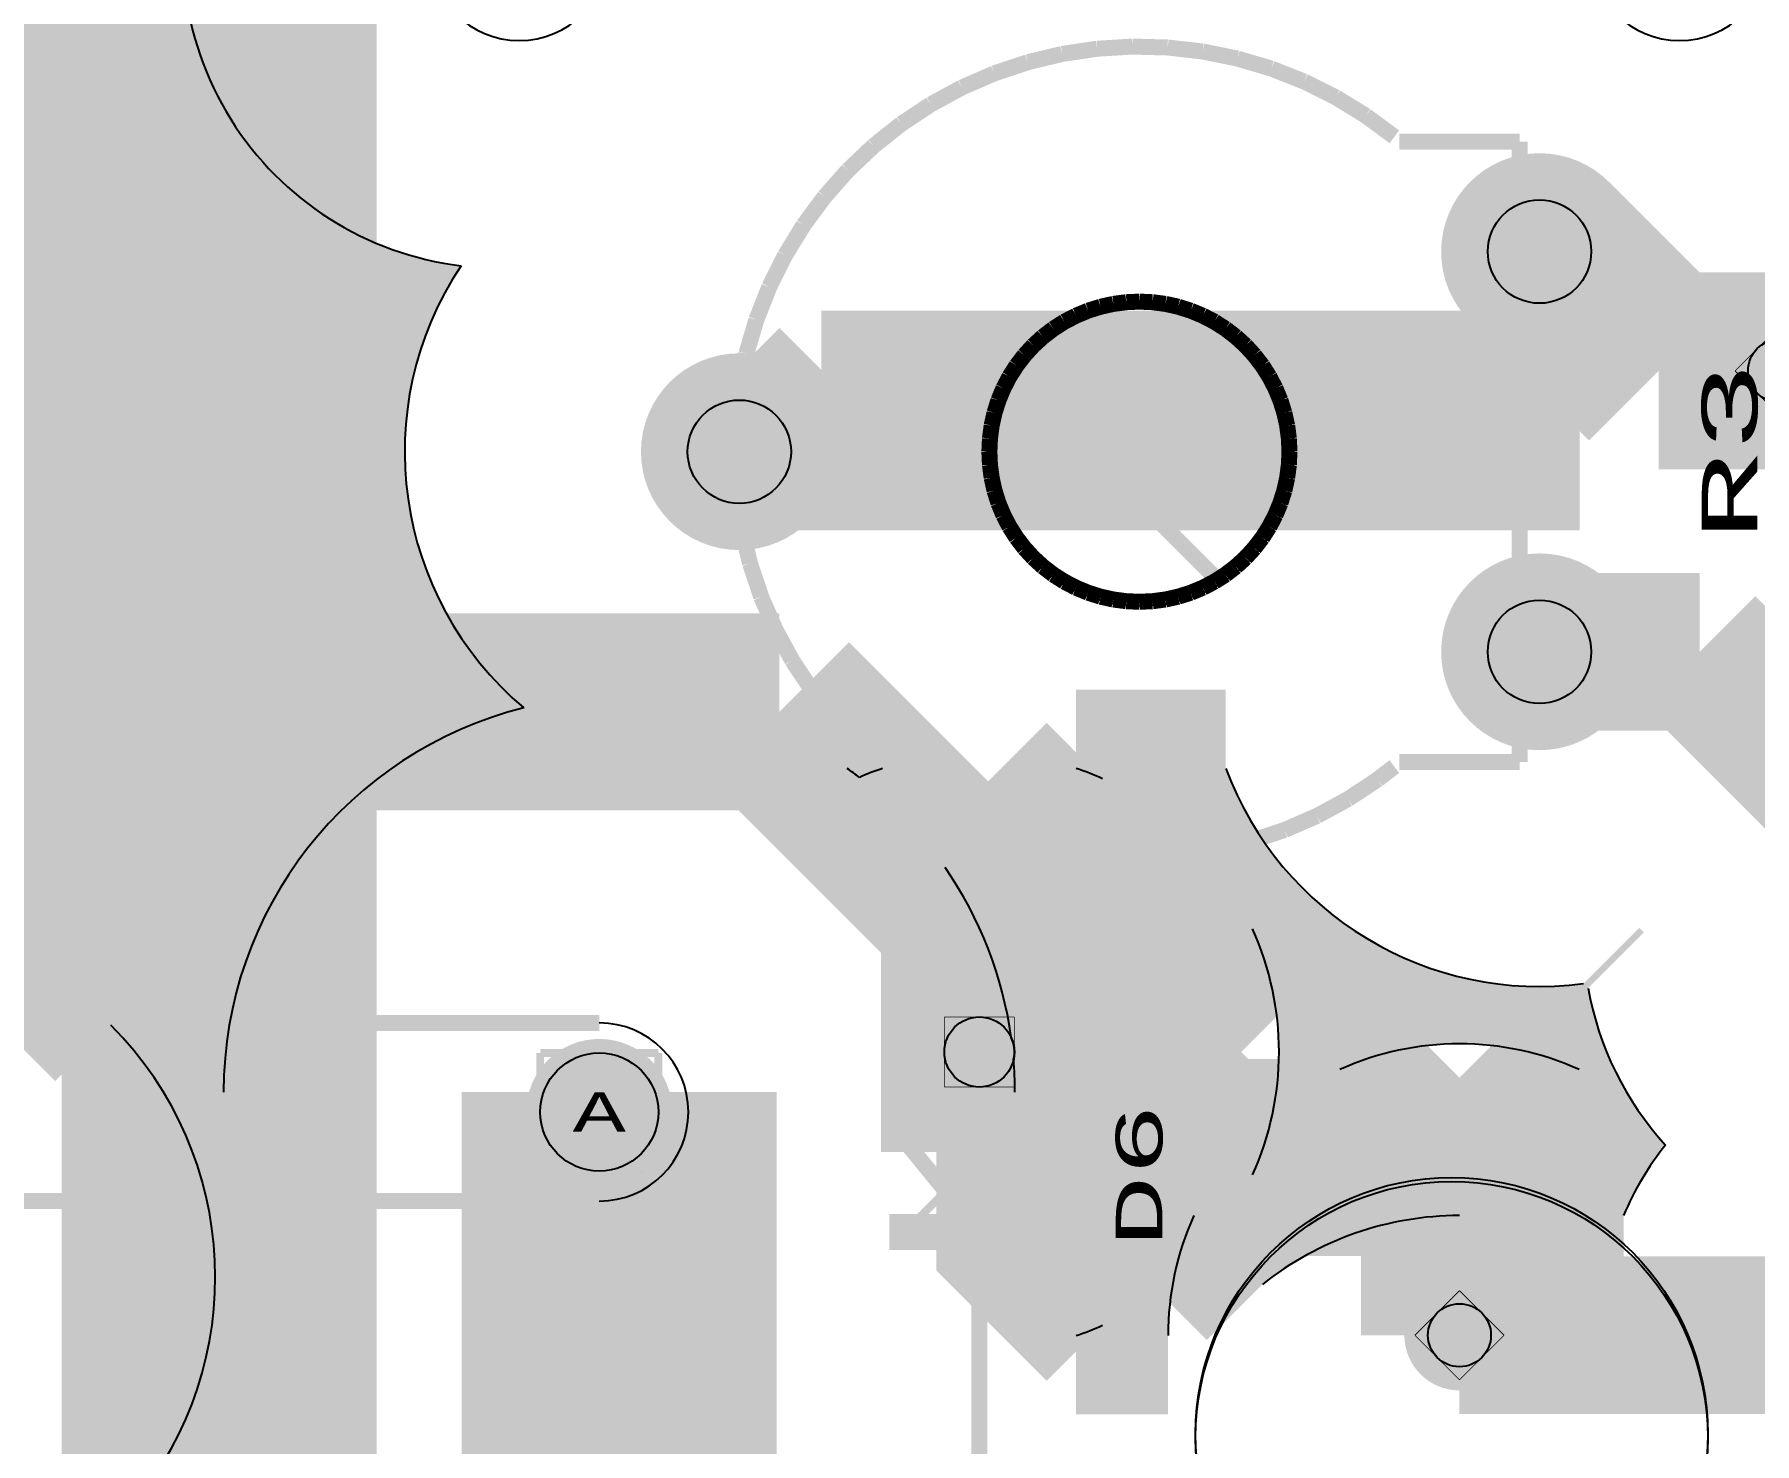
# Model space of a CAD drawing. Extents: x -3 to 268, y -4 to 76.
# Drawn here: x 20.51 to 42.35, y 28.56 to 46.45 of the extents above; entities that cross this region are included whole.
import ezdxf
from ezdxf.enums import TextEntityAlignment as Align

# ---------------------------------------------------------------- set-up
doc = ezdxf.new("R2010")
doc.units = 0
for name, color, linetype in [('3D_INFO_TOP', 1, 'CONTINUOUS'), ('COPPER_BOTTOM', 3, 'CONTINUOUS'), ('COPPER_TOP', 1, 'CONTINUOUS'), ('DRILL', 255, 'CONTINUOUS'), ('DRILL_SYMBOLS', 255, 'CONTINUOUS'), ('SILKSCREEN_TOP', 4, 'CONTINUOUS'), ('SOLDER_MASK_BOTTOM', 212, 'CONTINUOUS'), ('SOLDER_MASK_TOP', 200, 'CONTINUOUS')]:
    doc.layers.add(name, color=color, linetype=linetype)
doc.styles.add('MONOTxtStyle', font='monotxt')

msp = doc.modelspace()

# ---------------------------------------------------------------- hatches: boundary and pattern name
at = {"layer": 'COPPER_BOTTOM'}
h = msp.add_hatch(color=3, dxfattribs=at)
edge = h.paths.add_edge_path()
edge.add_line((17.121773, 40.204), (17.121773, 45.212))
edge.add_arc((12.6, 45.212), 4.521773, 0, 89.39211)
edge.add_arc((10.1331, 52.8689), 4.019354, 308.732923, 340.122653)
edge.add_arc((12.6731, 55.588898), 4.270563, 286.877979, 306.271863)
edge.add_arc((19.16, 52.832), 4.019354, 189.828621, 270)
edge.add_line((19.16, 48.812646), (22.617722, 48.812646))
edge.add_arc((26.416, 47.498), 4.019354, 160.908426, 263.066546)
edge.add_arc((29.464, 41.148), 4.248918, 146.258643, 229.937248)
edge.add_arc((27.94, 33.02), 5.024192, 103.944214, 180)
edge.add_line((22.915808, 33.02), (22.915808, 24.316983))
edge.add_arc((22.86, 23.876), 0.4445, 82.787348, 96.488087)
edge.add_line((22.809773, 24.317653), (22.809773, 24.892))
edge.add_arc((18.288, 24.892), 4.521773, 0, 39.710513)
edge.add_arc((18.287998, 30.670001), 4.521773, 320.289521, 45)
edge.add_line((21.485375, 33.867377), (19.719707, 35.633045))
edge.add_arc((15.916, 33.188), 4.521773, 32.733139, 84.39963)
edge.add_arc((12.6, 40.204), 4.521773, 326.194389, 0)
h = msp.add_hatch(color=256, dxfattribs=at)
edge = h.paths.add_edge_path()
edge.add_arc((39.624, 43.688), 1.248918, 0, 360)
edge = h.paths.add_edge_path()
edge.add_arc((39.624, 43.688), 0.656209, 0, 360)
h = msp.add_hatch(color=256, dxfattribs=at)
edge = h.paths.add_edge_path()
edge.add_arc((42.672, 42.174), 0.7, 0, 360)
edge = h.paths.add_edge_path()
edge.add_arc((42.672, 42.174), 0.4, 0, 360)
h = msp.add_hatch(color=256, dxfattribs=at)
edge = h.paths.add_edge_path()
edge.add_arc((29.464, 41.148), 1.248918, 0, 360)
edge = h.paths.add_edge_path()
edge.add_arc((29.464, 41.148), 0.656209, 0, 360)
h = msp.add_hatch(color=256, dxfattribs=at)
edge = h.paths.add_edge_path()
edge.add_arc((39.624, 38.608), 1.248918, 0, 360)
edge = h.paths.add_edge_path()
edge.add_arc((39.624, 38.608), 0.656209, 0, 360)
h = msp.add_hatch(color=3, dxfattribs=at)
edge = h.paths.add_edge_path()
edge.add_arc((32.512, 33.528), 3.804418, 108.837513, 113.612281)
edge.add_arc((27.94, 33.02), 5.024192, 52.649009, 54.816475)
edge.add_arc((29.464, 41.148), 4.248918, 288.823441, 288.920185)
edge.add_line((30.841715, 37.128646), (31.283609, 37.128646))
h = msp.add_hatch(color=3, dxfattribs=at)
edge = h.paths.add_edge_path()
edge.add_arc((44.196, 29.972), 3.804418, 141.38095, 157.116939)
edge.add_line((40.690988, 31.451354), (38.609228, 31.451354))
edge.add_arc((38.607999, 27.432), 4.019354, 89.982489, 128.489848)
edge.add_line((36.10645, 30.578023), (35.233963, 31.45051))
edge.add_arc((38.608, 29.932), 3.7, 155.769528, 180.071945)
edge.add_line((34.908003, 29.927354), (33.740391, 29.927354))
edge.add_arc((32.512, 33.528), 3.804418, 288.837513, 294.230467)
edge.add_line((34.073364, 30.058744), (32.964192, 31.167915))
edge.add_line((32.964192, 31.167915), (32.964192, 33.02))
edge.add_arc((27.94, 33.02), 5.024192, 0, 4.752024)
edge.add_arc((32.512, 33.528), 0.4445, 348.084058, 24.596326)
edge.add_arc((27.94, 33.02), 5.024192, 7.928359, 34.570636)
edge.add_line((32.077057, 35.870836), (32.512, 35.435893))
edge.add_line((32.512, 35.435893), (34.073364, 36.997256))
edge.add_arc((32.512, 33.528), 3.804418, 65.769533, 71.162487)
edge.add_line((33.740391, 37.128646), (35.640934, 37.128646))
edge.add_arc((39.624, 38.608), 4.248918, 200.375543, 277.569039)
edge.add_line((40.183671, 34.396103), (40.240308, 34.339466))
edge.add_arc((44.196, 35.052), 4.019354, 190.211113, 222.308428)
edge = h.paths.add_edge_path()
edge.add_line((35.981256, 35.089364), (34.419893, 33.528))
edge.add_line((34.419893, 33.528), (35.981256, 31.966636))
edge.add_arc((32.512, 33.528), 3.804418, 335.769533, 24.230467)
edge = h.paths.add_edge_path()
edge.add_line((37.08949, 33.306037), (38.608, 31.787527))
edge.add_line((38.608, 31.787527), (40.12651, 33.306037))
edge.add_arc((38.608, 29.932), 3.7, 65.769528, 114.230472)
h = msp.add_hatch(color=256, dxfattribs=at)
edge = h.paths.add_edge_path()
edge.add_arc((32.512, 33.528), 0.804418, 0, 360)
edge = h.paths.add_edge_path()
edge.add_arc((32.512, 33.528), 0.4445, 0, 360)
msp.add_hatch(color=256, dxfattribs=at).paths.add_polyline_path([(28.6138, 32.766), (28.609332, 32.85694), (28.595972, 32.947004), (28.573849, 33.035326), (28.543175, 33.121053), (28.504246, 33.203361), (28.457437, 33.281458), (28.403199, 33.35459), (28.342054, 33.422054), (28.27459, 33.483199), (28.201458, 33.537437), (28.123361, 33.584246), (28.041053, 33.623175), (27.955326, 33.653849), (27.867004, 33.675972), (27.77694, 33.689332), (27.686, 33.6938), (27.59506, 33.689332), (27.504996, 33.675972), (27.416674, 33.653849), (27.330947, 33.623175), (27.248639, 33.584246), (27.170542, 33.537437), (27.09741, 33.483199), (27.029946, 33.422054), (26.968801, 33.35459), (26.914563, 33.281458), (26.867754, 33.203361), (26.828825, 33.121053), (26.798151, 33.035326), (26.776028, 32.947004), (26.762668, 32.85694), (26.7582, 32.766), (26.762668, 32.67506), (26.776028, 32.584996), (26.798151, 32.496674), (26.828825, 32.410947), (26.867754, 32.328639), (26.914563, 32.250542), (26.968801, 32.17741), (27.029946, 32.109946), (27.09741, 32.048801), (27.170542, 31.994563), (27.248639, 31.947754), (27.330947, 31.908825), (27.416674, 31.878151), (27.504996, 31.856028), (27.59506, 31.842668), (27.686, 31.8382), (27.686, 32.016), (27.612488, 32.019612), (27.539683, 32.030412), (27.468287, 32.048295), (27.398988, 32.073091), (27.332453, 32.10456), (27.269323, 32.142398), (27.210206, 32.186243), (27.15567, 32.23567), (27.106243, 32.290206), (27.062398, 32.349323), (27.02456, 32.412453), (26.993091, 32.478988), (26.968295, 32.548287), (26.950412, 32.619683), (26.939612, 32.692488), (26.936, 32.766), (26.939612, 32.839512), (26.950412, 32.912317), (26.968295, 32.983713), (26.993091, 33.053012), (27.02456, 33.119547), (27.062398, 33.182677), (27.106243, 33.241794), (27.15567, 33.29633), (27.210206, 33.345757), (27.269323, 33.389602), (27.332453, 33.42744), (27.398988, 33.458909), (27.468287, 33.483705), (27.539683, 33.501588), (27.612488, 33.512388), (27.686, 33.516), (27.759512, 33.512388), (27.832317, 33.501588), (27.903713, 33.483705), (27.973012, 33.458909), (28.039547, 33.42744), (28.102677, 33.389602), (28.161794, 33.345757), (28.21633, 33.29633), (28.265757, 33.241794), (28.309602, 33.182677), (28.34744, 33.119547), (28.378909, 33.053012), (28.403705, 32.983713), (28.421588, 32.912317), (28.432388, 32.839512), (28.436, 32.766), (28.432388, 32.692488), (28.421588, 32.619683), (28.403705, 32.548287), (28.378909, 32.478988), (28.34744, 32.412453), (28.309602, 32.349323), (28.265757, 32.290206), (28.21633, 32.23567), (28.161794, 32.186243), (28.102677, 32.142398), (28.039547, 32.10456), (27.973012, 32.073091), (27.903713, 32.048295), (27.832317, 32.030412), (27.759512, 32.019612), (27.686, 32.016), (27.686, 31.8382), (27.77694, 31.842668), (27.867004, 31.856028), (27.955326, 31.878151), (28.041053, 31.908825), (28.123361, 31.947754), (28.201458, 31.994563), (28.27459, 32.048801), (28.342054, 32.109946), (28.403199, 32.17741), (28.457437, 32.250542), (28.504246, 32.328639), (28.543175, 32.410947), (28.573849, 32.496674), (28.595972, 32.584996), (28.609332, 32.67506)])
h = msp.add_hatch(color=256, dxfattribs=at)
edge = h.paths.add_edge_path()
edge.add_arc((38.608, 29.932), 0.7, 0, 360)
edge = h.paths.add_edge_path()
edge.add_arc((38.608, 29.932), 0.4, 0, 360)
at = {"layer": 'COPPER_TOP'}
h = msp.add_hatch(color=256, dxfattribs=at)
edge = h.paths.add_edge_path()
edge.add_arc((39.624, 43.688), 1.248918, 0, 360)
edge = h.paths.add_edge_path()
edge.add_arc((39.624, 43.688), 0.656209, 0, 360)
h = msp.add_hatch(color=256, dxfattribs=at)
h.paths.add_polyline_path([(41.972, 41.474), (41.972, 42.874), (43.372, 42.874), (43.372, 41.474)])
edge = h.paths.add_edge_path()
edge.add_arc((42.672, 42.174), 0.4, 0, 360)
h = msp.add_hatch(color=256, dxfattribs=at)
edge = h.paths.add_edge_path()
edge.add_arc((29.464, 41.148), 1.248918, 0, 360)
edge = h.paths.add_edge_path()
edge.add_arc((29.464, 41.148), 0.656209, 0, 360)
h = msp.add_hatch(color=256, dxfattribs=at)
edge = h.paths.add_edge_path()
edge.add_arc((39.624, 38.608), 1.248918, 0, 360)
edge = h.paths.add_edge_path()
edge.add_arc((39.624, 38.608), 0.656209, 0, 360)
h = msp.add_hatch(color=256, dxfattribs=at)
edge = h.paths.add_edge_path()
edge.add_arc((32.512, 33.528), 0.804418, 0, 360)
edge = h.paths.add_edge_path()
edge.add_arc((32.512, 33.528), 0.4445, 0, 360)
msp.add_hatch(color=256, dxfattribs=at).paths.add_polyline_path([(28.6138, 32.766), (28.609332, 32.85694), (28.595972, 32.947004), (28.573849, 33.035326), (28.543175, 33.121053), (28.504246, 33.203361), (28.457437, 33.281458), (28.403199, 33.35459), (28.342054, 33.422054), (28.27459, 33.483199), (28.201458, 33.537437), (28.123361, 33.584246), (28.041053, 33.623175), (27.955326, 33.653849), (27.867004, 33.675972), (27.77694, 33.689332), (27.686, 33.6938), (27.59506, 33.689332), (27.504996, 33.675972), (27.416674, 33.653849), (27.330947, 33.623175), (27.248639, 33.584246), (27.170542, 33.537437), (27.09741, 33.483199), (27.029946, 33.422054), (26.968801, 33.35459), (26.914563, 33.281458), (26.867754, 33.203361), (26.828825, 33.121053), (26.798151, 33.035326), (26.776028, 32.947004), (26.762668, 32.85694), (26.7582, 32.766), (26.762668, 32.67506), (26.776028, 32.584996), (26.798151, 32.496674), (26.828825, 32.410947), (26.867754, 32.328639), (26.914563, 32.250542), (26.968801, 32.17741), (27.029946, 32.109946), (27.09741, 32.048801), (27.170542, 31.994563), (27.248639, 31.947754), (27.330947, 31.908825), (27.416674, 31.878151), (27.504996, 31.856028), (27.59506, 31.842668), (27.686, 31.8382), (27.686, 32.016), (27.612488, 32.019612), (27.539683, 32.030412), (27.468287, 32.048295), (27.398988, 32.073091), (27.332453, 32.10456), (27.269323, 32.142398), (27.210206, 32.186243), (27.15567, 32.23567), (27.106243, 32.290206), (27.062398, 32.349323), (27.02456, 32.412453), (26.993091, 32.478988), (26.968295, 32.548287), (26.950412, 32.619683), (26.939612, 32.692488), (26.936, 32.766), (26.939612, 32.839512), (26.950412, 32.912317), (26.968295, 32.983713), (26.993091, 33.053012), (27.02456, 33.119547), (27.062398, 33.182677), (27.106243, 33.241794), (27.15567, 33.29633), (27.210206, 33.345757), (27.269323, 33.389602), (27.332453, 33.42744), (27.398988, 33.458909), (27.468287, 33.483705), (27.539683, 33.501588), (27.612488, 33.512388), (27.686, 33.516), (27.759512, 33.512388), (27.832317, 33.501588), (27.903713, 33.483705), (27.973012, 33.458909), (28.039547, 33.42744), (28.102677, 33.389602), (28.161794, 33.345757), (28.21633, 33.29633), (28.265757, 33.241794), (28.309602, 33.182677), (28.34744, 33.119547), (28.378909, 33.053012), (28.403705, 32.983713), (28.421588, 32.912317), (28.432388, 32.839512), (28.436, 32.766), (28.432388, 32.692488), (28.421588, 32.619683), (28.403705, 32.548287), (28.378909, 32.478988), (28.34744, 32.412453), (28.309602, 32.349323), (28.265757, 32.290206), (28.21633, 32.23567), (28.161794, 32.186243), (28.102677, 32.142398), (28.039547, 32.10456), (27.973012, 32.073091), (27.903713, 32.048295), (27.832317, 32.030412), (27.759512, 32.019612), (27.686, 32.016), (27.686, 31.8382), (27.77694, 31.842668), (27.867004, 31.856028), (27.955326, 31.878151), (28.041053, 31.908825), (28.123361, 31.947754), (28.201458, 31.994563), (28.27459, 32.048801), (28.342054, 32.109946), (28.403199, 32.17741), (28.457437, 32.250542), (28.504246, 32.328639), (28.543175, 32.410947), (28.573849, 32.496674), (28.595972, 32.584996), (28.609332, 32.67506)])
h = msp.add_hatch(color=256, dxfattribs=at)
edge = h.paths.add_edge_path()
edge.add_arc((38.608, 29.932), 0.7, 0, 360)
edge = h.paths.add_edge_path()
edge.add_arc((38.608, 29.932), 0.4, 0, 360)
at = {"layer": 'DRILL'}
h = msp.add_hatch(color=255, dxfattribs=at)
edge = h.paths.add_edge_path()
edge.add_arc((39.624, 43.688), 0.656209, 0, 360)
h = msp.add_hatch(color=255, dxfattribs=at)
edge = h.paths.add_edge_path()
edge.add_arc((42.672, 42.174), 0.4, 0, 360)
h = msp.add_hatch(color=255, dxfattribs=at)
edge = h.paths.add_edge_path()
edge.add_arc((29.464, 41.148), 0.656209, 0, 360)
h = msp.add_hatch(color=255, dxfattribs=at)
edge = h.paths.add_edge_path()
edge.add_arc((39.624, 38.608), 0.656209, 0, 360)
h = msp.add_hatch(color=255, dxfattribs=at)
edge = h.paths.add_edge_path()
edge.add_arc((32.512, 33.528), 0.4445, 0, 360)
h = msp.add_hatch(color=255, dxfattribs=at)
edge = h.paths.add_edge_path()
edge.add_arc((27.686, 32.766), 0.75, 0, 360)
h = msp.add_hatch(color=255, dxfattribs=at)
edge = h.paths.add_edge_path()
edge.add_arc((38.608, 29.932), 0.4, 0, 360)
at = {"layer": 'SOLDER_MASK_BOTTOM'}
h = msp.add_hatch(color=256, dxfattribs=at)
edge = h.paths.add_edge_path()
edge.add_arc((39.624, 43.688), 1.248918, 0, 360)
edge = h.paths.add_edge_path()
edge.add_arc((39.624, 43.688), 0.656209, 0, 360)
h = msp.add_hatch(color=256, dxfattribs=at)
edge = h.paths.add_edge_path()
edge.add_arc((42.672, 42.174), 0.7, 0, 360)
edge = h.paths.add_edge_path()
edge.add_arc((42.672, 42.174), 0.4, 0, 360)
h = msp.add_hatch(color=256, dxfattribs=at)
edge = h.paths.add_edge_path()
edge.add_arc((29.464, 41.148), 1.248918, 0, 360)
edge = h.paths.add_edge_path()
edge.add_arc((29.464, 41.148), 0.656209, 0, 360)
h = msp.add_hatch(color=256, dxfattribs=at)
edge = h.paths.add_edge_path()
edge.add_arc((39.624, 38.608), 1.248918, 0, 360)
edge = h.paths.add_edge_path()
edge.add_arc((39.624, 38.608), 0.656209, 0, 360)
h = msp.add_hatch(color=256, dxfattribs=at)
edge = h.paths.add_edge_path()
edge.add_arc((32.512, 33.528), 0.804418, 0, 360)
edge = h.paths.add_edge_path()
edge.add_arc((32.512, 33.528), 0.4445, 0, 360)
msp.add_hatch(color=212, dxfattribs=at).paths.add_polyline_path([(28.6138, 32.766), (28.609332, 32.85694), (28.595972, 32.947004), (28.573849, 33.035326), (28.543175, 33.121053), (28.504246, 33.203361), (28.457437, 33.281458), (28.403199, 33.35459), (28.342054, 33.422054), (28.27459, 33.483199), (28.201458, 33.537437), (28.123361, 33.584246), (28.041053, 33.623175), (27.955326, 33.653849), (27.867004, 33.675972), (27.77694, 33.689332), (27.686, 33.6938), (27.59506, 33.689332), (27.504996, 33.675972), (27.416674, 33.653849), (27.330947, 33.623175), (27.248639, 33.584246), (27.170542, 33.537437), (27.09741, 33.483199), (27.029946, 33.422054), (26.968801, 33.35459), (26.914563, 33.281458), (26.867754, 33.203361), (26.828825, 33.121053), (26.798151, 33.035326), (26.776028, 32.947004), (26.762668, 32.85694), (26.7582, 32.766), (26.762668, 32.67506), (26.776028, 32.584996), (26.798151, 32.496674), (26.828825, 32.410947), (26.867754, 32.328639), (26.914563, 32.250542), (26.968801, 32.17741), (27.029946, 32.109946), (27.09741, 32.048801), (27.170542, 31.994563), (27.248639, 31.947754), (27.330947, 31.908825), (27.416674, 31.878151), (27.504996, 31.856028), (27.59506, 31.842668), (27.686, 31.8382), (27.686, 32.016), (27.612488, 32.019612), (27.539683, 32.030412), (27.468287, 32.048295), (27.398988, 32.073091), (27.332453, 32.10456), (27.269323, 32.142398), (27.210206, 32.186243), (27.15567, 32.23567), (27.106243, 32.290206), (27.062398, 32.349323), (27.02456, 32.412453), (26.993091, 32.478988), (26.968295, 32.548287), (26.950412, 32.619683), (26.939612, 32.692488), (26.936, 32.766), (26.939612, 32.839512), (26.950412, 32.912317), (26.968295, 32.983713), (26.993091, 33.053012), (27.02456, 33.119547), (27.062398, 33.182677), (27.106243, 33.241794), (27.15567, 33.29633), (27.210206, 33.345757), (27.269323, 33.389602), (27.332453, 33.42744), (27.398988, 33.458909), (27.468287, 33.483705), (27.539683, 33.501588), (27.612488, 33.512388), (27.686, 33.516), (27.759512, 33.512388), (27.832317, 33.501588), (27.903713, 33.483705), (27.973012, 33.458909), (28.039547, 33.42744), (28.102677, 33.389602), (28.161794, 33.345757), (28.21633, 33.29633), (28.265757, 33.241794), (28.309602, 33.182677), (28.34744, 33.119547), (28.378909, 33.053012), (28.403705, 32.983713), (28.421588, 32.912317), (28.432388, 32.839512), (28.436, 32.766), (28.432388, 32.692488), (28.421588, 32.619683), (28.403705, 32.548287), (28.378909, 32.478988), (28.34744, 32.412453), (28.309602, 32.349323), (28.265757, 32.290206), (28.21633, 32.23567), (28.161794, 32.186243), (28.102677, 32.142398), (28.039547, 32.10456), (27.973012, 32.073091), (27.903713, 32.048295), (27.832317, 32.030412), (27.759512, 32.019612), (27.686, 32.016), (27.686, 31.8382), (27.77694, 31.842668), (27.867004, 31.856028), (27.955326, 31.878151), (28.041053, 31.908825), (28.123361, 31.947754), (28.201458, 31.994563), (28.27459, 32.048801), (28.342054, 32.109946), (28.403199, 32.17741), (28.457437, 32.250542), (28.504246, 32.328639), (28.543175, 32.410947), (28.573849, 32.496674), (28.595972, 32.584996), (28.609332, 32.67506)])
h = msp.add_hatch(color=256, dxfattribs=at)
edge = h.paths.add_edge_path()
edge.add_arc((38.608, 29.932), 0.7, 0, 360)
edge = h.paths.add_edge_path()
edge.add_arc((38.608, 29.932), 0.4, 0, 360)
at = {"layer": 'SOLDER_MASK_TOP'}
h = msp.add_hatch(color=256, dxfattribs=at)
edge = h.paths.add_edge_path()
edge.add_arc((39.624, 43.688), 1.248918, 0, 360)
edge = h.paths.add_edge_path()
edge.add_arc((39.624, 43.688), 0.656209, 0, 360)
h = msp.add_hatch(color=256, dxfattribs=at)
h.paths.add_polyline_path([(41.972, 41.474), (41.972, 42.874), (43.372, 42.874), (43.372, 41.474)])
edge = h.paths.add_edge_path()
edge.add_arc((42.672, 42.174), 0.4, 0, 360)
h = msp.add_hatch(color=256, dxfattribs=at)
edge = h.paths.add_edge_path()
edge.add_arc((29.464, 41.148), 1.248918, 0, 360)
edge = h.paths.add_edge_path()
edge.add_arc((29.464, 41.148), 0.656209, 0, 360)
h = msp.add_hatch(color=256, dxfattribs=at)
edge = h.paths.add_edge_path()
edge.add_arc((39.624, 38.608), 1.248918, 0, 360)
edge = h.paths.add_edge_path()
edge.add_arc((39.624, 38.608), 0.656209, 0, 360)
h = msp.add_hatch(color=256, dxfattribs=at)
edge = h.paths.add_edge_path()
edge.add_arc((32.512, 33.528), 0.804418, 0, 360)
edge = h.paths.add_edge_path()
edge.add_arc((32.512, 33.528), 0.4445, 0, 360)
msp.add_hatch(color=200, dxfattribs=at).paths.add_polyline_path([(28.6138, 32.766), (28.609332, 32.85694), (28.595972, 32.947004), (28.573849, 33.035326), (28.543175, 33.121053), (28.504246, 33.203361), (28.457437, 33.281458), (28.403199, 33.35459), (28.342054, 33.422054), (28.27459, 33.483199), (28.201458, 33.537437), (28.123361, 33.584246), (28.041053, 33.623175), (27.955326, 33.653849), (27.867004, 33.675972), (27.77694, 33.689332), (27.686, 33.6938), (27.59506, 33.689332), (27.504996, 33.675972), (27.416674, 33.653849), (27.330947, 33.623175), (27.248639, 33.584246), (27.170542, 33.537437), (27.09741, 33.483199), (27.029946, 33.422054), (26.968801, 33.35459), (26.914563, 33.281458), (26.867754, 33.203361), (26.828825, 33.121053), (26.798151, 33.035326), (26.776028, 32.947004), (26.762668, 32.85694), (26.7582, 32.766), (26.762668, 32.67506), (26.776028, 32.584996), (26.798151, 32.496674), (26.828825, 32.410947), (26.867754, 32.328639), (26.914563, 32.250542), (26.968801, 32.17741), (27.029946, 32.109946), (27.09741, 32.048801), (27.170542, 31.994563), (27.248639, 31.947754), (27.330947, 31.908825), (27.416674, 31.878151), (27.504996, 31.856028), (27.59506, 31.842668), (27.686, 31.8382), (27.686, 32.016), (27.612488, 32.019612), (27.539683, 32.030412), (27.468287, 32.048295), (27.398988, 32.073091), (27.332453, 32.10456), (27.269323, 32.142398), (27.210206, 32.186243), (27.15567, 32.23567), (27.106243, 32.290206), (27.062398, 32.349323), (27.02456, 32.412453), (26.993091, 32.478988), (26.968295, 32.548287), (26.950412, 32.619683), (26.939612, 32.692488), (26.936, 32.766), (26.939612, 32.839512), (26.950412, 32.912317), (26.968295, 32.983713), (26.993091, 33.053012), (27.02456, 33.119547), (27.062398, 33.182677), (27.106243, 33.241794), (27.15567, 33.29633), (27.210206, 33.345757), (27.269323, 33.389602), (27.332453, 33.42744), (27.398988, 33.458909), (27.468287, 33.483705), (27.539683, 33.501588), (27.612488, 33.512388), (27.686, 33.516), (27.759512, 33.512388), (27.832317, 33.501588), (27.903713, 33.483705), (27.973012, 33.458909), (28.039547, 33.42744), (28.102677, 33.389602), (28.161794, 33.345757), (28.21633, 33.29633), (28.265757, 33.241794), (28.309602, 33.182677), (28.34744, 33.119547), (28.378909, 33.053012), (28.403705, 32.983713), (28.421588, 32.912317), (28.432388, 32.839512), (28.436, 32.766), (28.432388, 32.692488), (28.421588, 32.619683), (28.403705, 32.548287), (28.378909, 32.478988), (28.34744, 32.412453), (28.309602, 32.349323), (28.265757, 32.290206), (28.21633, 32.23567), (28.161794, 32.186243), (28.102677, 32.142398), (28.039547, 32.10456), (27.973012, 32.073091), (27.903713, 32.048295), (27.832317, 32.030412), (27.759512, 32.019612), (27.686, 32.016), (27.686, 31.8382), (27.77694, 31.842668), (27.867004, 31.856028), (27.955326, 31.878151), (28.041053, 31.908825), (28.123361, 31.947754), (28.201458, 31.994563), (28.27459, 32.048801), (28.342054, 32.109946), (28.403199, 32.17741), (28.457437, 32.250542), (28.504246, 32.328639), (28.543175, 32.410947), (28.573849, 32.496674), (28.595972, 32.584996), (28.609332, 32.67506)])
h = msp.add_hatch(color=256, dxfattribs=at)
edge = h.paths.add_edge_path()
edge.add_arc((38.608, 29.932), 0.7, 0, 360)
edge = h.paths.add_edge_path()
edge.add_arc((38.608, 29.932), 0.4, 0, 360)

# ---------------------------------------------------------------- linework, layer by layer
at = {"layer": '3D_INFO_TOP', "color": 1, "const_width": 0.1778}
for points in [[(34.006358, 46.263324), (33.562574, 46.197)], [(34.454234, 46.290717), (34.006358, 46.263324)], [(34.902793, 46.278971), (34.454234, 46.290717)], [(35.348621, 46.228175), (34.902793, 46.278971)], [(35.788326, 46.138716), (35.348621, 46.228175)], [(33.126259, 46.09225), (32.700734, 45.949872)], [(33.562574, 46.197), (33.126259, 46.09225)], [(36.21856, 46.011275), (35.788326, 46.138716)], [(36.636051, 45.846821), (36.21856, 46.011275)], [(32.700734, 45.949872), (32.289238, 45.770948)], [(37.037619, 45.646606), (36.636051, 45.846821)], [(32.289238, 45.770948), (31.894901, 45.556841)], [(37.420209, 45.412155), (37.037619, 45.646606)], [(31.894901, 45.556841), (31.520726, 45.30918)], [(37.78091, 45.14525), (37.420209, 45.412155)], [(31.520726, 45.30918), (31.16956, 45.029849)], [(31.16956, 45.029849), (30.844075, 44.720976)], [(37.846, 45.085), (39.37, 45.085)], [(39.37, 45.085), (39.37, 37.211)], [(30.844075, 44.720976), (30.546749, 44.38491)], [(30.546749, 44.38491), (30.279844, 44.024209)], [(30.279844, 44.024209), (30.045393, 43.641619)], [(30.045393, 43.641619), (29.845178, 43.240051)], [(29.845178, 43.240051), (29.680724, 42.82256)], [(29.680724, 42.82256), (29.553283, 42.392326)], [(29.553283, 42.392326), (29.463824, 41.952621)], [(29.463824, 41.952621), (29.413028, 41.506793)], [(29.413028, 41.506793), (29.401282, 41.058234)], [(29.401282, 41.058234), (29.428675, 40.610358)], [(29.428675, 40.610358), (29.494999, 40.166574)], [(29.494999, 40.166574), (29.599749, 39.730259)], [(29.599749, 39.730259), (29.742127, 39.304734)], [(29.742127, 39.304734), (29.921051, 38.893238)], [(29.921051, 38.893238), (30.135158, 38.498901)], [(30.135158, 38.498901), (30.382819, 38.124726)], [(30.382819, 38.124726), (30.66215, 37.77356)], [(30.66215, 37.77356), (30.971023, 37.448075)], [(30.971023, 37.448075), (31.307089, 37.150749)], [(31.307089, 37.150749), (31.66779, 36.883844)], [(37.567273, 36.986819), (37.78091, 37.150749)], [(37.846, 37.211), (39.37, 37.211)], [(31.66779, 36.883844), (32.05038, 36.649393)], [(37.193098, 36.739158), (37.567273, 36.986819)], [(32.05038, 36.649393), (32.451948, 36.449178)], [(36.798761, 36.525051), (37.193098, 36.739158)], [(32.451948, 36.449178), (32.869439, 36.284724)], [(36.387265, 36.346127), (36.798761, 36.525051)], [(32.869439, 36.284724), (33.299673, 36.157283)], [(35.525425, 36.098999), (35.96174, 36.203749)], [(35.96174, 36.203749), (36.387265, 36.346127)], [(33.299673, 36.157283), (33.739378, 36.067824)], [(33.739378, 36.067824), (34.185206, 36.017028)], [(34.185206, 36.017028), (34.633765, 36.005282)], [(34.633765, 36.005282), (35.081641, 36.032675)], [(35.081641, 36.032675), (35.525425, 36.098999)]]:
    msp.add_lwpolyline(points, dxfattribs=at)
at = {"layer": '3D_INFO_TOP', "color": 1}
for centre, radius in [((34.5694, 41.1226), 1.930401), ((38.508, 28.682), 3.2516)]:
    msp.add_circle(centre, radius, dxfattribs=at)
at = {"layer": 'COPPER_BOTTOM', "color": 3}
for points, const_width in [([(22.86, 23.876), (22.86, 48.514)], 4), ([(41.138, 42.174), (39.624, 43.688)], 2.5), ([(42.672, 42.174), (41.138, 42.174)], 2.5), ([(30.504, 42.188), (29.464, 41.148)], 1.5), ([(39.584, 42.188), (30.504, 42.188)], 1.5), ([(39.624, 42.228), (39.584, 42.188)], 1.5), ([(29.464, 41.148), (40.132, 41.148)], 2), ([(39.624, 38.608), (41.656, 38.608)], 2), ([(41.656, 38.608), (44.196, 36.068)], 2), ([(29.972, 37.846), (22.86, 37.846)], 2.5), ([(32.512, 35.306), (29.972, 37.846)], 2.5), ([(30.841715, 37.128646), (31.283609, 37.128646)], 2), ([(33.740391, 37.128646), (35.640934, 37.128646)], 2), ([(32.077057, 35.870836), (32.512, 35.435893), (34.073364, 36.997256)], 2), ([(21.485375, 33.867377), (19.719707, 35.633045)], 2), ([(32.512, 32.26), (32.512, 35.306)], 2.5), ([(35.981256, 35.089364), (34.419893, 33.528), (35.981256, 31.966636)], 2), ([(40.183671, 34.396103), (40.240308, 34.339466)], 2), ([(27.94, 23.876), (27.94, 33.02)], 4), ([(37.08949, 33.306037), (38.608, 31.787527), (40.12651, 33.306037)], 2), ([(22.915808, 33.02), (22.915808, 24.316983)], 2), ([(34.073364, 30.058744), (32.964192, 31.167915), (32.964192, 33.02)], 2), ([(32.584, 32.188), (32.512, 32.26)], 2.5), ([(37.584, 32.188), (32.584, 32.188)], 2.5), ([(38.608, 31.164), (37.584, 32.188)], 2), ([(36.10645, 30.578023), (35.233963, 31.45051)], 2), ([(38.608, 29.932), (38.608, 31.164)], 2.5), ([(40.690988, 31.451354), (38.609228, 31.451354)], 2), ([(34.908003, 29.927354), (33.740391, 29.927354)], 2), ([(38.608, 29.932), (44.156, 29.932)], 2)]:
    msp.add_lwpolyline(points, dxfattribs=dict(at, const_width=const_width))
at = {"layer": 'COPPER_BOTTOM', "const_width": 0.000001}
msp.add_lwpolyline([(28.6138, 32.766), (28.609332, 32.85694), (28.595972, 32.947004), (28.573849, 33.035326), (28.543175, 33.121053), (28.504246, 33.203361), (28.457437, 33.281458), (28.403199, 33.35459), (28.342054, 33.422054), (28.27459, 33.483199), (28.201458, 33.537437), (28.123361, 33.584246), (28.041053, 33.623175), (27.955326, 33.653849), (27.867004, 33.675972), (27.77694, 33.689332), (27.686, 33.6938), (27.59506, 33.689332), (27.504996, 33.675972), (27.416674, 33.653849), (27.330947, 33.623175), (27.248639, 33.584246), (27.170542, 33.537437), (27.09741, 33.483199), (27.029946, 33.422054), (26.968801, 33.35459), (26.914563, 33.281458), (26.867754, 33.203361), (26.828825, 33.121053), (26.798151, 33.035326), (26.776028, 32.947004), (26.762668, 32.85694), (26.7582, 32.766), (26.762668, 32.67506), (26.776028, 32.584996), (26.798151, 32.496674), (26.828825, 32.410947), (26.867754, 32.328639), (26.914563, 32.250542), (26.968801, 32.17741), (27.029946, 32.109946), (27.09741, 32.048801), (27.170542, 31.994563), (27.248639, 31.947754), (27.330947, 31.908825), (27.416674, 31.878151), (27.504996, 31.856028), (27.59506, 31.842668), (27.686, 31.8382), (27.686, 32.016), (27.612488, 32.019612), (27.539683, 32.030412), (27.468287, 32.048295), (27.398988, 32.073091), (27.332453, 32.10456), (27.269323, 32.142398), (27.210206, 32.186243), (27.15567, 32.23567), (27.106243, 32.290206), (27.062398, 32.349323), (27.02456, 32.412453), (26.993091, 32.478988), (26.968295, 32.548287), (26.950412, 32.619683), (26.939612, 32.692488), (26.936, 32.766), (26.939612, 32.839512), (26.950412, 32.912317), (26.968295, 32.983713), (26.993091, 33.053012), (27.02456, 33.119547), (27.062398, 33.182677), (27.106243, 33.241794), (27.15567, 33.29633), (27.210206, 33.345757), (27.269323, 33.389602), (27.332453, 33.42744), (27.398988, 33.458909), (27.468287, 33.483705), (27.539683, 33.501588), (27.612488, 33.512388), (27.686, 33.516), (27.759512, 33.512388), (27.832317, 33.501588), (27.903713, 33.483705), (27.973012, 33.458909), (28.039547, 33.42744), (28.102677, 33.389602), (28.161794, 33.345757), (28.21633, 33.29633), (28.265757, 33.241794), (28.309602, 33.182677), (28.34744, 33.119547), (28.378909, 33.053012), (28.403705, 32.983713), (28.421588, 32.912317), (28.432388, 32.839512), (28.436, 32.766), (28.432388, 32.692488), (28.421588, 32.619683), (28.403705, 32.548287), (28.378909, 32.478988), (28.34744, 32.412453), (28.309602, 32.349323), (28.265757, 32.290206), (28.21633, 32.23567), (28.161794, 32.186243), (28.102677, 32.142398), (28.039547, 32.10456), (27.973012, 32.073091), (27.903713, 32.048295), (27.832317, 32.030412), (27.759512, 32.019612), (27.686, 32.016), (27.686, 31.8382), (27.77694, 31.842668), (27.867004, 31.856028), (27.955326, 31.878151), (28.041053, 31.908825), (28.123361, 31.947754), (28.201458, 31.994563), (28.27459, 32.048801), (28.342054, 32.109946), (28.403199, 32.17741), (28.457437, 32.250542), (28.504246, 32.328639), (28.543175, 32.410947), (28.573849, 32.496674), (28.595972, 32.584996), (28.609332, 32.67506), (28.6138, 32.766)], dxfattribs=at)
at = {"layer": 'COPPER_BOTTOM', "color": 3}
for centre, radius, start, end in [((26.416, 47.498), 4.019354, 160.908426, 263.066546), ((29.464, 41.148), 4.248918, 146.258643, 229.937248), ((27.94, 33.02), 5.024192, 103.944214, 180), ((29.464, 41.148), 4.248918, 288.823441, 288.920185), ((27.94, 33.02), 5.024192, 52.649009, 54.816475), ((32.512, 33.528), 3.804418, 108.837513, 113.612281), ((32.512, 33.528), 3.804418, 65.769533, 71.162487), ((39.624, 38.608), 4.248918, 200.375543, 277.569039), ((27.94, 33.02), 5.024192, 7.928359, 34.570636), ((32.512, 33.528), 3.804418, 335.769533, 24.230467), ((44.196, 35.052), 4.019354, 190.211113, 222.308428), ((18.287998, 30.670001), 4.521773, 320.289521, 45), ((32.512, 33.528), 0.4445, 348.084058, 24.596326), ((27.94, 33.02), 5.024192, 0, 4.752024), ((38.608, 29.932), 3.7, 65.769528, 114.230472), ((44.196, 29.972), 3.804418, 141.38095, 157.116939), ((38.607999, 27.432), 4.019354, 89.982489, 128.489848), ((38.608, 29.932), 3.7, 155.769528, 180.071945), ((32.512, 33.528), 3.804418, 288.837513, 294.230467)]:
    msp.add_arc(centre, radius, start, end, dxfattribs=at)
at = {"layer": 'COPPER_TOP', "const_width": 0.000001}
msp.add_lwpolyline([(28.6138, 32.766), (28.609332, 32.85694), (28.595972, 32.947004), (28.573849, 33.035326), (28.543175, 33.121053), (28.504246, 33.203361), (28.457437, 33.281458), (28.403199, 33.35459), (28.342054, 33.422054), (28.27459, 33.483199), (28.201458, 33.537437), (28.123361, 33.584246), (28.041053, 33.623175), (27.955326, 33.653849), (27.867004, 33.675972), (27.77694, 33.689332), (27.686, 33.6938), (27.59506, 33.689332), (27.504996, 33.675972), (27.416674, 33.653849), (27.330947, 33.623175), (27.248639, 33.584246), (27.170542, 33.537437), (27.09741, 33.483199), (27.029946, 33.422054), (26.968801, 33.35459), (26.914563, 33.281458), (26.867754, 33.203361), (26.828825, 33.121053), (26.798151, 33.035326), (26.776028, 32.947004), (26.762668, 32.85694), (26.7582, 32.766), (26.762668, 32.67506), (26.776028, 32.584996), (26.798151, 32.496674), (26.828825, 32.410947), (26.867754, 32.328639), (26.914563, 32.250542), (26.968801, 32.17741), (27.029946, 32.109946), (27.09741, 32.048801), (27.170542, 31.994563), (27.248639, 31.947754), (27.330947, 31.908825), (27.416674, 31.878151), (27.504996, 31.856028), (27.59506, 31.842668), (27.686, 31.8382), (27.686, 32.016), (27.612488, 32.019612), (27.539683, 32.030412), (27.468287, 32.048295), (27.398988, 32.073091), (27.332453, 32.10456), (27.269323, 32.142398), (27.210206, 32.186243), (27.15567, 32.23567), (27.106243, 32.290206), (27.062398, 32.349323), (27.02456, 32.412453), (26.993091, 32.478988), (26.968295, 32.548287), (26.950412, 32.619683), (26.939612, 32.692488), (26.936, 32.766), (26.939612, 32.839512), (26.950412, 32.912317), (26.968295, 32.983713), (26.993091, 33.053012), (27.02456, 33.119547), (27.062398, 33.182677), (27.106243, 33.241794), (27.15567, 33.29633), (27.210206, 33.345757), (27.269323, 33.389602), (27.332453, 33.42744), (27.398988, 33.458909), (27.468287, 33.483705), (27.539683, 33.501588), (27.612488, 33.512388), (27.686, 33.516), (27.759512, 33.512388), (27.832317, 33.501588), (27.903713, 33.483705), (27.973012, 33.458909), (28.039547, 33.42744), (28.102677, 33.389602), (28.161794, 33.345757), (28.21633, 33.29633), (28.265757, 33.241794), (28.309602, 33.182677), (28.34744, 33.119547), (28.378909, 33.053012), (28.403705, 32.983713), (28.421588, 32.912317), (28.432388, 32.839512), (28.436, 32.766), (28.432388, 32.692488), (28.421588, 32.619683), (28.403705, 32.548287), (28.378909, 32.478988), (28.34744, 32.412453), (28.309602, 32.349323), (28.265757, 32.290206), (28.21633, 32.23567), (28.161794, 32.186243), (28.102677, 32.142398), (28.039547, 32.10456), (27.973012, 32.073091), (27.903713, 32.048295), (27.832317, 32.030412), (27.759512, 32.019612), (27.686, 32.016), (27.686, 31.8382), (27.77694, 31.842668), (27.867004, 31.856028), (27.955326, 31.878151), (28.041053, 31.908825), (28.123361, 31.947754), (28.201458, 31.994563), (28.27459, 32.048801), (28.342054, 32.109946), (28.403199, 32.17741), (28.457437, 32.250542), (28.504246, 32.328639), (28.543175, 32.410947), (28.573849, 32.496674), (28.595972, 32.584996), (28.609332, 32.67506), (28.6138, 32.766)], dxfattribs=at)
at = {"layer": 'DRILL', "color": 255}
for centre, radius in [((39.624, 43.688), 0.656209), ((42.672, 42.174), 0.4), ((29.464, 41.148), 0.656209), ((39.624, 38.608), 0.656209), ((32.512, 33.528), 0.4445), ((27.686, 32.766), 0.75), ((38.608, 29.932), 0.4)]:
    msp.add_circle(centre, radius, dxfattribs=at)
at = {"layer": 'DRILL_SYMBOLS', "color": 7}
for points, const_width in [([(39.624, 43.031791), (39.624, 44.344209)], 0.1), ([(38.967791, 43.688), (40.280209, 43.688)], 0.1), ([(42.672, 42.739684), (42.106316, 42.174)], 0.01), ([(42.106316, 42.174), (42.672, 41.608316)], 0.01), ([(29.464, 40.491791), (29.464, 41.804209)], 0.1), ([(28.807791, 41.148), (30.120209, 41.148)], 0.1), ([(39.624, 37.951791), (39.624, 39.264209)], 0.1), ([(38.967791, 38.608), (40.280209, 38.608)], 0.1), ([(32.9565, 33.9725), (32.0675, 33.9725)], 0.01), ([(32.0675, 33.9725), (32.0675, 33.0835)], 0.01), ([(32.9565, 33.0835), (32.9565, 33.9725)], 0.01), ([(28.436, 33.516), (26.936, 33.516)], 0.1), ([(26.936, 33.516), (26.936, 32.016)], 0.1), ([(28.436, 32.016), (28.436, 33.516)], 0.1), ([(32.0675, 33.0835), (32.9565, 33.0835)], 0.01), ([(26.936, 32.016), (28.436, 32.016)], 0.1), ([(38.608, 30.497684), (38.042316, 29.932)], 0.01), ([(39.173684, 29.932), (38.608, 30.497684)], 0.01), ([(38.042316, 29.932), (38.608, 29.366316)], 0.01), ([(38.608, 29.366316), (39.173684, 29.932)], 0.01)]:
    msp.add_lwpolyline(points, dxfattribs=dict(at, const_width=const_width))
at = {"layer": 'SILKSCREEN_TOP', "color": 4, "const_width": 0.2032}
for points in [[(34.006359, 46.263322), (33.562575, 46.196998)], [(34.454234, 46.290715), (34.006359, 46.263322)], [(34.902793, 46.278969), (34.454234, 46.290715)], [(35.348621, 46.228173), (34.902793, 46.278969)], [(35.788326, 46.138714), (35.348621, 46.228173)], [(33.12626, 46.092248), (32.700735, 45.94987)], [(33.562575, 46.196998), (33.12626, 46.092248)], [(36.21856, 46.011273), (35.788326, 46.138714)], [(36.63605, 45.846819), (36.21856, 46.011273)], [(32.289239, 45.770946), (31.894903, 45.556839)], [(32.700735, 45.94987), (32.289239, 45.770946)], [(37.037618, 45.646604), (36.63605, 45.846819)], [(31.894903, 45.556839), (31.520728, 45.309178)], [(37.420209, 45.412153), (37.037618, 45.646604)], [(37.780909, 45.145248), (37.420209, 45.412153)], [(31.520728, 45.309178), (31.169561, 45.029848)], [(31.169561, 45.029848), (30.844077, 44.720975)], [(37.846, 45.085002), (39.37, 45.085)], [(39.37, 45.085), (39.37, 37.211)], [(30.844077, 44.720975), (30.546751, 44.384909)], [(30.546751, 44.384909), (30.279846, 44.024209)], [(30.279846, 44.024209), (30.045395, 43.641618)], [(30.045395, 43.641618), (29.84518, 43.24005)], [(29.84518, 43.24005), (29.680726, 42.82256)], [(33.892451, 42.938113), (33.738912, 42.874515)], [(34.050949, 42.988087), (33.892451, 42.938113)], [(34.2132, 43.024057), (34.050949, 42.988087)], [(34.377968, 43.045749), (34.2132, 43.024057)], [(34.544, 43.052999), (34.377968, 43.045749)], [(34.710031, 43.045749), (34.544, 43.052999)], [(34.544, 43.052999), (34.544, 43.052999)], [(34.874799, 43.024057), (34.710031, 43.045749)], [(35.03705, 42.988087), (34.874799, 43.024057)], [(35.195548, 42.938113), (35.03705, 42.988087)], [(35.349087, 42.874515), (35.195548, 42.938113)], [(29.680726, 42.82256), (29.553285, 42.392326)], [(33.451337, 42.708483), (33.31949, 42.607313)], [(33.5915, 42.797777), (33.451337, 42.708483)], [(36.195, 40.132002), (33.528, 42.799)], [(33.738912, 42.874515), (33.5915, 42.797777)], [(35.496499, 42.797777), (35.349087, 42.874515)], [(35.636662, 42.708483), (35.496499, 42.797777)], [(35.768509, 42.607313), (35.636662, 42.708483)], [(33.196962, 42.495037), (33.084686, 42.372509)], [(33.31949, 42.607313), (33.196962, 42.495037)], [(35.891037, 42.495037), (35.768509, 42.607313)], [(36.003313, 42.372509), (35.891037, 42.495037)], [(29.553285, 42.392326), (29.463826, 41.952621)], [(33.084686, 42.372509), (32.983516, 42.240662)], [(36.104483, 42.240662), (36.003313, 42.372509)], [(32.894222, 42.100499), (32.817484, 41.953087)], [(35.56, 39.497002), (32.893, 42.164)], [(32.983516, 42.240662), (32.894222, 42.100499)], [(34.163, 42.164002), (34.925, 42.164)], [(34.925, 42.164), (34.544, 41.783)], [(36.193777, 42.100499), (36.104483, 42.240662)], [(36.270515, 41.953087), (36.193777, 42.100499)], [(29.463826, 41.952621), (29.41303, 41.506793)], [(32.817484, 41.953087), (32.753886, 41.799548)], [(36.334113, 41.799548), (36.270515, 41.953087)], [(32.703912, 41.64105), (32.667942, 41.478799)], [(32.753886, 41.799548), (32.703912, 41.64105)], [(36.384087, 41.64105), (36.334113, 41.799548)], [(36.420057, 41.478799), (36.384087, 41.64105)], [(29.41303, 41.506793), (29.401284, 41.058234)], [(32.667942, 41.478799), (32.64625, 41.314031)], [(33.528, 41.529002), (33.528, 40.767)], [(36.441749, 41.314031), (36.420057, 41.478799)], [(32.64625, 41.314031), (32.639001, 41.148)], [(36.448999, 41.147999), (36.441749, 41.314031)], [(29.401284, 41.058234), (29.428677, 40.610359)], [(32.639001, 41.148), (32.64625, 40.981968)], [(32.64625, 40.981968), (32.667942, 40.8172)], [(33.528, 40.767), (33.909, 41.148)], [(36.420057, 40.8172), (36.441749, 40.981968)], [(36.441749, 40.981968), (36.448999, 41.147999)], [(32.667942, 40.8172), (32.703912, 40.654949)], [(36.384087, 40.654949), (36.420057, 40.8172)], [(29.428677, 40.610359), (29.495001, 40.166575)], [(32.703912, 40.654949), (32.753886, 40.496451)], [(36.334113, 40.496451), (36.384087, 40.654949)], [(32.753886, 40.496451), (32.817484, 40.342912)], [(32.817484, 40.342912), (32.894222, 40.1955)], [(36.193777, 40.1955), (36.270515, 40.342912)], [(36.270515, 40.342912), (36.334113, 40.496451)], [(29.495001, 40.166575), (29.599751, 39.73026)], [(32.894222, 40.1955), (32.983516, 40.055337)], [(36.104483, 40.055337), (36.193777, 40.1955)], [(32.983516, 40.055337), (33.084686, 39.92349)], [(33.084686, 39.92349), (33.196962, 39.800962)], [(35.891037, 39.800962), (36.003313, 39.92349)], [(36.003313, 39.92349), (36.104483, 40.055337)], [(29.599751, 39.73026), (29.742129, 39.304735)], [(33.196962, 39.800962), (33.31949, 39.688686)], [(33.31949, 39.688686), (33.451337, 39.587516)], [(35.636662, 39.587516), (35.768509, 39.688686)], [(35.768509, 39.688686), (35.891037, 39.800962)], [(33.451337, 39.587516), (33.5915, 39.498222)], [(33.5915, 39.498222), (33.738912, 39.421484)], [(35.349087, 39.421484), (35.496499, 39.498222)], [(35.496499, 39.498222), (35.636662, 39.587516)], [(29.742129, 39.304735), (29.921053, 38.893239)], [(33.738912, 39.421484), (33.892451, 39.357886)], [(33.892451, 39.357886), (34.050949, 39.307912)], [(34.050949, 39.307912), (34.2132, 39.271942)], [(34.2132, 39.271942), (34.377968, 39.25025)], [(34.377968, 39.25025), (34.543999, 39.243001)], [(34.543999, 39.243001), (34.710031, 39.25025)], [(34.710031, 39.25025), (34.874799, 39.271942)], [(34.874799, 39.271942), (35.03705, 39.307912)], [(35.03705, 39.307912), (35.195548, 39.357886)], [(35.195548, 39.357886), (35.349087, 39.421484)], [(29.921053, 38.893239), (30.13516, 38.498903)], [(30.13516, 38.498903), (30.382821, 38.124728)], [(30.382821, 38.124728), (30.662151, 37.773561)], [(30.662151, 37.773561), (30.971024, 37.448077)], [(30.971024, 37.448077), (31.30709, 37.150751)], [(31.30709, 37.150751), (31.66779, 36.883846)], [(37.567271, 36.986821), (37.780909, 37.150751)], [(37.846, 37.211), (39.37, 37.211)], [(31.66779, 36.883846), (32.050381, 36.649395)], [(37.193096, 36.73916), (37.567271, 36.986821)], [(32.050381, 36.649395), (32.451949, 36.44918)], [(36.79876, 36.525053), (37.193096, 36.73916)], [(32.451949, 36.44918), (32.869439, 36.284726)], [(36.387264, 36.346129), (36.79876, 36.525053)], [(32.869439, 36.284726), (33.299673, 36.157285)], [(33.299673, 36.157285), (33.739378, 36.067826)], [(35.525424, 36.099001), (35.961739, 36.203751)], [(35.961739, 36.203751), (36.387264, 36.346129)], [(33.739378, 36.067826), (34.185206, 36.01703)], [(34.185206, 36.01703), (34.633765, 36.005284)], [(34.633765, 36.005284), (35.08164, 36.032677)], [(35.08164, 36.032677), (35.525424, 36.099001)], [(27.686, 33.897), (16.256, 33.897)], [(32.512, 31.242), (31.369, 32.639)], [(31.369, 32.639), (33.655, 32.639)], [(33.655, 32.639), (32.512, 31.242)], [(16.256, 31.635), (27.686, 31.635)], [(31.369, 31.369), (33.655, 31.369)], [(33.655, 31.242), (31.369, 31.242)], [(32.512, 26.924), (32.512, 31.242)], [(31.369, 31.115), (33.655, 31.115)]]:
    msp.add_lwpolyline(points, dxfattribs=at)
at = {"layer": 'SILKSCREEN_TOP', "color": 4}
msp.add_circle((38.508, 28.632), 3.2516, dxfattribs=at)
for centre, start, end in [((26.67, 47.498), 180, 270), ((26.67, 47.498), 270, 0), ((41.402, 47.498), 180, 270), ((41.402, 47.498), 270, 0), ((27.686, 32.766), 0, 90), ((27.686, 32.766), 270, 0)]:
    msp.add_arc(centre, 1.131, start, end, dxfattribs=at)
at = {"layer": 'SOLDER_MASK_BOTTOM', "color": 212, "const_width": 0.000001}
msp.add_lwpolyline([(28.6138, 32.766), (28.609332, 32.85694), (28.595972, 32.947004), (28.573849, 33.035326), (28.543175, 33.121053), (28.504246, 33.203361), (28.457437, 33.281458), (28.403199, 33.35459), (28.342054, 33.422054), (28.27459, 33.483199), (28.201458, 33.537437), (28.123361, 33.584246), (28.041053, 33.623175), (27.955326, 33.653849), (27.867004, 33.675972), (27.77694, 33.689332), (27.686, 33.6938), (27.59506, 33.689332), (27.504996, 33.675972), (27.416674, 33.653849), (27.330947, 33.623175), (27.248639, 33.584246), (27.170542, 33.537437), (27.09741, 33.483199), (27.029946, 33.422054), (26.968801, 33.35459), (26.914563, 33.281458), (26.867754, 33.203361), (26.828825, 33.121053), (26.798151, 33.035326), (26.776028, 32.947004), (26.762668, 32.85694), (26.7582, 32.766), (26.762668, 32.67506), (26.776028, 32.584996), (26.798151, 32.496674), (26.828825, 32.410947), (26.867754, 32.328639), (26.914563, 32.250542), (26.968801, 32.17741), (27.029946, 32.109946), (27.09741, 32.048801), (27.170542, 31.994563), (27.248639, 31.947754), (27.330947, 31.908825), (27.416674, 31.878151), (27.504996, 31.856028), (27.59506, 31.842668), (27.686, 31.8382), (27.686, 32.016), (27.612488, 32.019612), (27.539683, 32.030412), (27.468287, 32.048295), (27.398988, 32.073091), (27.332453, 32.10456), (27.269323, 32.142398), (27.210206, 32.186243), (27.15567, 32.23567), (27.106243, 32.290206), (27.062398, 32.349323), (27.02456, 32.412453), (26.993091, 32.478988), (26.968295, 32.548287), (26.950412, 32.619683), (26.939612, 32.692488), (26.936, 32.766), (26.939612, 32.839512), (26.950412, 32.912317), (26.968295, 32.983713), (26.993091, 33.053012), (27.02456, 33.119547), (27.062398, 33.182677), (27.106243, 33.241794), (27.15567, 33.29633), (27.210206, 33.345757), (27.269323, 33.389602), (27.332453, 33.42744), (27.398988, 33.458909), (27.468287, 33.483705), (27.539683, 33.501588), (27.612488, 33.512388), (27.686, 33.516), (27.759512, 33.512388), (27.832317, 33.501588), (27.903713, 33.483705), (27.973012, 33.458909), (28.039547, 33.42744), (28.102677, 33.389602), (28.161794, 33.345757), (28.21633, 33.29633), (28.265757, 33.241794), (28.309602, 33.182677), (28.34744, 33.119547), (28.378909, 33.053012), (28.403705, 32.983713), (28.421588, 32.912317), (28.432388, 32.839512), (28.436, 32.766), (28.432388, 32.692488), (28.421588, 32.619683), (28.403705, 32.548287), (28.378909, 32.478988), (28.34744, 32.412453), (28.309602, 32.349323), (28.265757, 32.290206), (28.21633, 32.23567), (28.161794, 32.186243), (28.102677, 32.142398), (28.039547, 32.10456), (27.973012, 32.073091), (27.903713, 32.048295), (27.832317, 32.030412), (27.759512, 32.019612), (27.686, 32.016), (27.686, 31.8382), (27.77694, 31.842668), (27.867004, 31.856028), (27.955326, 31.878151), (28.041053, 31.908825), (28.123361, 31.947754), (28.201458, 31.994563), (28.27459, 32.048801), (28.342054, 32.109946), (28.403199, 32.17741), (28.457437, 32.250542), (28.504246, 32.328639), (28.543175, 32.410947), (28.573849, 32.496674), (28.595972, 32.584996), (28.609332, 32.67506), (28.6138, 32.766)], dxfattribs=at)
at = {"layer": 'SOLDER_MASK_TOP', "color": 200, "const_width": 0.000001}
msp.add_lwpolyline([(28.6138, 32.766), (28.609332, 32.85694), (28.595972, 32.947004), (28.573849, 33.035326), (28.543175, 33.121053), (28.504246, 33.203361), (28.457437, 33.281458), (28.403199, 33.35459), (28.342054, 33.422054), (28.27459, 33.483199), (28.201458, 33.537437), (28.123361, 33.584246), (28.041053, 33.623175), (27.955326, 33.653849), (27.867004, 33.675972), (27.77694, 33.689332), (27.686, 33.6938), (27.59506, 33.689332), (27.504996, 33.675972), (27.416674, 33.653849), (27.330947, 33.623175), (27.248639, 33.584246), (27.170542, 33.537437), (27.09741, 33.483199), (27.029946, 33.422054), (26.968801, 33.35459), (26.914563, 33.281458), (26.867754, 33.203361), (26.828825, 33.121053), (26.798151, 33.035326), (26.776028, 32.947004), (26.762668, 32.85694), (26.7582, 32.766), (26.762668, 32.67506), (26.776028, 32.584996), (26.798151, 32.496674), (26.828825, 32.410947), (26.867754, 32.328639), (26.914563, 32.250542), (26.968801, 32.17741), (27.029946, 32.109946), (27.09741, 32.048801), (27.170542, 31.994563), (27.248639, 31.947754), (27.330947, 31.908825), (27.416674, 31.878151), (27.504996, 31.856028), (27.59506, 31.842668), (27.686, 31.8382), (27.686, 32.016), (27.612488, 32.019612), (27.539683, 32.030412), (27.468287, 32.048295), (27.398988, 32.073091), (27.332453, 32.10456), (27.269323, 32.142398), (27.210206, 32.186243), (27.15567, 32.23567), (27.106243, 32.290206), (27.062398, 32.349323), (27.02456, 32.412453), (26.993091, 32.478988), (26.968295, 32.548287), (26.950412, 32.619683), (26.939612, 32.692488), (26.936, 32.766), (26.939612, 32.839512), (26.950412, 32.912317), (26.968295, 32.983713), (26.993091, 33.053012), (27.02456, 33.119547), (27.062398, 33.182677), (27.106243, 33.241794), (27.15567, 33.29633), (27.210206, 33.345757), (27.269323, 33.389602), (27.332453, 33.42744), (27.398988, 33.458909), (27.468287, 33.483705), (27.539683, 33.501588), (27.612488, 33.512388), (27.686, 33.516), (27.759512, 33.512388), (27.832317, 33.501588), (27.903713, 33.483705), (27.973012, 33.458909), (28.039547, 33.42744), (28.102677, 33.389602), (28.161794, 33.345757), (28.21633, 33.29633), (28.265757, 33.241794), (28.309602, 33.182677), (28.34744, 33.119547), (28.378909, 33.053012), (28.403705, 32.983713), (28.421588, 32.912317), (28.432388, 32.839512), (28.436, 32.766), (28.432388, 32.692488), (28.421588, 32.619683), (28.403705, 32.548287), (28.378909, 32.478988), (28.34744, 32.412453), (28.309602, 32.349323), (28.265757, 32.290206), (28.21633, 32.23567), (28.161794, 32.186243), (28.102677, 32.142398), (28.039547, 32.10456), (27.973012, 32.073091), (27.903713, 32.048295), (27.832317, 32.030412), (27.759512, 32.019612), (27.686, 32.016), (27.686, 31.8382), (27.77694, 31.842668), (27.867004, 31.856028), (27.955326, 31.878151), (28.041053, 31.908825), (28.123361, 31.947754), (28.201458, 31.994563), (28.27459, 32.048801), (28.342054, 32.109946), (28.403199, 32.17741), (28.457437, 32.250542), (28.504246, 32.328639), (28.543175, 32.410947), (28.573849, 32.496674), (28.595972, 32.584996), (28.609332, 32.67506), (28.6138, 32.766)], dxfattribs=at)

# ---------------------------------------------------------------- texts
at = {"layer": 'DRILL_SYMBOLS', "style": 'MONOTxtStyle', "width": 1.555556}
msp.add_text('A', height=0.5, dxfattribs=at).set_placement((27.686, 32.766), align=Align.MIDDLE_CENTER)
at = {"layer": 'SILKSCREEN_TOP', "style": 'MONOTxtStyle'}
for s, height, width, p in [('R3', 0.705555, 1.866667, (42.037, 41.148)), ('D6', 0.592667, 1.777778, (34.539936, 31.957518))]:
    msp.add_text(s, height=height, rotation=90, dxfattribs=dict(at, width=width)).set_placement(p, align=Align.MIDDLE_CENTER)

doc.saveas('drawing.dxf')
